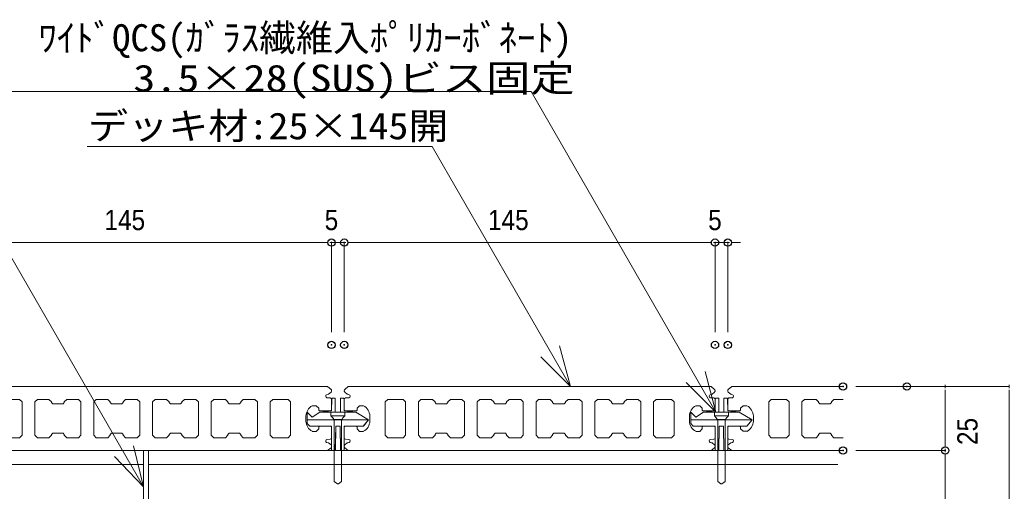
# Model space of a CAD drawing. Units: millimetres, scale not verified. Extents: x -12715 to 12220, y -3398 to 4210.
# Drawn here: x 872 to 1259, y 2819.6 to 3003.8 of the extents above; entities that cross this region are included whole.
import ezdxf
from ezdxf.enums import TextEntityAlignment as Align

# ---------------------------------------------------------------- set-up
doc = ezdxf.new("R2010")
doc.units = ezdxf.units.MM
doc.header["$LTSCALE"] = 5.7
doc.header["$PDMODE"] = 32
doc.header["$PDSIZE"] = 2.85
for name, color, linetype, lineweight in [('0-1_デッキ', 7, 'Continuous', 9), ('0-2_文字', 4, 'Continuous', 9), ('0-3_寸法', 7, 'Continuous', 9), ('0-5_根太', 4, 'Continuous', 9), ('0-7_0', 7, 'Continuous', 9), ('0-9_目地材', 7, 'Continuous', 9), ('0-B_WQCS', 4, 'Continuous', 9)]:
    doc.layers.add(name, color=color, linetype=linetype, lineweight=lineweight)
doc.layers.add('0-8_DEFPOINTS', color=7, linetype='Continuous')
doc.styles.add('Osaka', font='')
doc.styles.add('ＭＳ ゴシック', font='')
doc.styles.get('Osaka').set_extended_font_data('Osaka')
doc.styles.get('ＭＳ ゴシック').set_extended_font_data('MS Gothic')

# ---------------------------------------------------------------- blocks, each defined once
blk = doc.blocks.new('_DOT')
at = {"layer": '0-7_0'}
for p, q in [((-20, 0), (-40, 0)), ((-10, 0), (10, 0))]:
    blk.add_line(p, q, dxfattribs=at)
blk = doc.blocks.new('25×145開\u30002軸')
at = {"layer": '0-1_デッキ'}
for p, q in [((-2900, 440.1), (-2900, 429.4)), ((-2892.4, 413.5), (-2853.1, 382.1)), ((-2828.5, 326), (-2881.5, 321.2)), ((-2846.2, 378.5), (-2824.5, 371.9)), ((-2810, 352.5), (-2810, 346.2)), ((2810, 346.2), (2810, 352.5)), ((2824.5, 371.9), (2846.2, 378.5)), ((2881.5, 321.2), (2828.5, 326)), ((2853.1, 382.1), (2892.4, 413.5)), ((2900, 429.4), (2900, 440.1)), ((-2500, 40), (-2500, -40)), ((2500, -40), (2500, 40)), ((-2900, -429.4), (-2900, -440.1)), ((-2853.1, -382.1), (-2892.4, -413.5)), ((-2881.5, -321.2), (-2828.5, -326)), ((-2824.5, -371.9), (-2846.2, -378.5)), ((-2810, -346.2), (-2810, -352.5)), ((2810, -352.5), (2810, -346.2)), ((2846.2, -378.5), (2824.5, -371.9)), ((2828.5, -326), (2881.5, -321.2)), ((2892.4, -413.5), (2853.1, -382.1)), ((2900, -440.1), (2900, -429.4))]:
    blk.add_line(p, q, dxfattribs=at)
for points in [[(2892.7, 455.7), (2839.5, 500), (-2839.5, 500), (-2892.7, 455.7)], [(-2900, 301), (-2900, 130), (-2890, 120), (-2710, 120)], [(-2710, 120), (-2700, 130), (-2700, 160), (-2660, 200), (-2600, 200)], [(2600, 200), (2660, 200), (2700, 160), (2700, 130), (2710, 120), (2890, 120), (2900, 130), (2900, 301)], [(-2600, -200), (-2660, -200), (-2700, -160), (-2700, -130), (-2710, -120), (-2890, -120), (-2900, -130), (-2900, -301)], [(2900, -301), (2900, -130), (2890, -120), (2710, -120), (2700, -130), (2700, -160), (2660, -200), (2600, -200)], [(-2892.7, -455.7), (-2839.5, -500), (2839.5, -500), (2892.7, -455.7)]]:
    blk.add_lwpolyline(points, dxfattribs=at)
for points in [[(-2260, -259.9), (-2260, 259.9), (-2220, 299.9), (-1980, 300), (-1940, 260), (-1940, -260), (-1980, -300), (-2220, -299.9)], [(-1740, -260), (-1740, 260), (-1700, 300), (-1520, 300), (-1480, 260), (-1480, 250), (-1460, 230), (-1300, 230), (-1280, 250), (-1280, 260), (-1240, 300), (-1060, 300), (-1020, 260), (-1020, -260), (-1060, -300), (-1240, -300), (-1280, -260), (-1280, -250), (-1300, -230), (-1460, -230), (-1480, -250), (-1480, -260), (-1520, -300), (-1700, -300)], [(-780, 300), (-600, 300), (-560, 260), (-560, 250), (-540, 230), (-380, 230), (-360, 250), (-360, 260), (-320, 300), (-140, 300), (-100, 260), (-100, -260), (-140, -300), (-320, -300), (-360, -260), (-360, -250), (-380, -230), (-540, -230), (-560, -250), (-560, -260), (-600, -300), (-780, -300), (-820, -260), (-820, 260)], [(140, -300), (100, -260), (100, 260), (140, 300), (320, 300), (360, 260), (360, 250), (380, 230), (540, 230), (560, 250), (560, 260), (600, 300), (780, 300), (820, 260), (820, -260), (780, -300), (600, -300), (560, -260), (560, -250), (540, -230), (380, -230), (360, -250), (360, -260), (320, -300)], [(1280, -260), (1240, -300), (1060, -300), (1020, -260), (1020, 260), (1060, 300), (1240, 300), (1280, 260), (1280, 250), (1300, 230), (1460, 230), (1480, 250), (1480, 260), (1520, 300), (1700, 300), (1740, 260), (1740, -260), (1700, -300), (1520, -300), (1480, -260), (1480, -250), (1460, -230), (1300, -230), (1280, -250)], [(2260, -259.9), (2220, -299.9), (1980, -300), (1940, -260), (1940, 260), (1980, 300), (2220, 299.9), (2260, 259.9)]]:
    blk.add_lwpolyline(points, close=True, dxfattribs=at)
for centre, radius, start, end in [((-2879.7, 440.1), 20.3, 129.80557, 180), ((-2879.7, 429.4), 20.3, 180, 231.34019), ((-2879.7, 301), 20.3, 95.07961, 180), ((-2840.4, 397.9), 20.3, 231.34019, 253.30076), ((-2830.3, 346.2), 20.3, 275.07961, 0), ((-2830.3, 352.5), 20.3, 0, 73.30076), ((2830.3, 352.5), 20.3, 106.69924, 180), ((2830.3, 346.2), 20.3, 180, 264.92039), ((2840.4, 397.9), 20.3, 286.69924, 308.65981), ((2879.7, 301), 20.3, 0, 84.92039), ((2879.7, 429.4), 20.3, 308.65981, 0), ((2879.7, 440.1), 20.3, 0, 50.19443), ((-2688.3, 33.5), 188.4, 1.96794, 62.04932), ((2688.3, 33.5), 188.4, 117.95068, 178.03206), ((-2688.3, -33.5), 188.4, 297.95068, 358.03206), ((2688.3, -33.5), 188.4, 181.96794, 242.04932), ((-2879.7, -301), 20.3, 180, 264.92039), ((2879.7, -301), 20.3, 275.07961, 0), ((-2879.7, -429.4), 20.3, 128.65981, 180), ((-2879.7, -440.1), 20.3, 180, 230.19443), ((-2840.4, -397.9), 20.3, 106.69924, 128.65981), ((-2830.3, -346.2), 20.3, 0, 84.92039), ((-2830.3, -352.5), 20.3, 286.69924, 0), ((2830.3, -346.2), 20.3, 95.07961, 180), ((2830.3, -352.5), 20.3, 180, 253.30076), ((2840.4, -397.9), 20.3, 51.34019, 73.30076), ((2879.7, -429.4), 20.3, 0, 51.34019), ((2879.7, -440.1), 20.3, 309.80557, 0)]:
    blk.add_arc(centre, radius, start, end, dxfattribs=at)
blk = doc.blocks.new('グループ-55-1')
at = {"layer": '0-1_デッキ'}
for p, q in [((35252.3, -2441.4), (35252.3, -2452.1)), ((35312.8, -2381.4), (35259.7, -2425.7)), ((35260, -2468), (35299.2, -2499.4)), ((37054.6, -2381.4), (35312.8, -2381.4)), ((35252.3, -2580.4), (35252.3, -2751.4)), ((35323.8, -2555.5), (35270.9, -2560.2)), ((35306.1, -2503), (35327.8, -2509.5)), ((35342.3, -2529), (35342.3, -2535.3)), ((35252.3, -2751.4), (35262.3, -2761.4)), ((35262.3, -2761.4), (35442.3, -2761.4)), ((35442.3, -2761.4), (35452.3, -2751.4)), ((35452.3, -2721.4), (35492.3, -2681.4)), ((35452.3, -2751.4), (35452.3, -2721.4)), ((35492.3, -2681.4), (35552.3, -2681.4)), ((35652.3, -2841.4), (35652.3, -2921.4)), ((35262.3, -3001.5), (35252.3, -3011.5)), ((35252.3, -3011.5), (35252.3, -3182.5)), ((35442.3, -3001.5), (35262.3, -3001.5)), ((35452.3, -3011.5), (35442.3, -3001.5)), ((35452.3, -3041.4), (35452.3, -3011.5)), ((35492.3, -3081.4), (35452.3, -3041.4)), ((35552.3, -3081.4), (35492.3, -3081.4)), ((35270.9, -3202.7), (35323.8, -3207.4)), ((35342.3, -3227.6), (35342.3, -3233.9)), ((35252.3, -3310.8), (35252.3, -3321.5)), ((35259.7, -3337.1), (35312.8, -3381.4)), ((35299.2, -3263.5), (35260, -3294.9)), ((35327.8, -3253.4), (35306.1, -3259.9)), ((35312.8, -3381.4), (37054.6, -3381.4))]:
    blk.add_line(p, q, dxfattribs=at)
for centre, radius, start, end in [((35272.7, -2441.4), 20.3, 129.80557, 180), ((35272.7, -2452.1), 20.3, 180, 231.34019), ((35272.7, -2580.4), 20.3, 95.07961, 180), ((35311.9, -2483.5), 20.3, 231.34019, 253.30076), ((35322, -2535.3), 20.3, 275.07961, 0), ((35322, -2529), 20.3, 360, 73.30076), ((35464, -2847.9), 188.4, 1.96794, 62.04932), ((35464, -2915), 188.4, 297.95068, 358.03206), ((35272.7, -3182.5), 20.3, 180, 264.92039), ((35322, -3227.6), 20.3, 360, 84.92039), ((35322, -3233.9), 20.3, 286.69924, 0), ((35272.7, -3310.8), 20.3, 128.65981, 180), ((35272.7, -3321.5), 20.3, 180, 230.19443), ((35311.9, -3279.4), 20.3, 106.69924, 128.65981)]:
    blk.add_arc(centre, radius, start, end, dxfattribs=at)
at = {"layer": '0-9_目地材'}
for p, q in [((35892.3, -2621.5), (35932.3, -2581.5)), ((35892.3, -3141.4), (35892.3, -2621.5)), ((35932.3, -2581.5), (36172.3, -2581.4)), ((36172.3, -2581.4), (36212.3, -2621.4)), ((36212.3, -2621.4), (36212.3, -3141.4)), ((36412.3, -2621.4), (36452.3, -2581.4)), ((36412.3, -3141.4), (36412.3, -2621.4)), ((36452.3, -2581.4), (36632.3, -2581.4)), ((36632.3, -2581.4), (36672.3, -2621.4)), ((36672.3, -2621.4), (36672.3, -2631.4)), ((36872.3, -2621.4), (36912.3, -2581.4)), ((36872.3, -2631.4), (36872.3, -2621.4)), ((36912.3, -2581.4), (37054.6, -2581.4)), ((36672.3, -2631.4), (36692.3, -2651.4)), ((36692.3, -2651.4), (36852.3, -2651.4)), ((36852.3, -2651.4), (36872.3, -2631.4)), ((35932.3, -3181.4), (35892.3, -3141.4)), ((36172.3, -3181.5), (35932.3, -3181.4)), ((36212.3, -3141.4), (36172.3, -3181.5)), ((36452.3, -3181.4), (36412.3, -3141.4)), ((36632.3, -3181.4), (36452.3, -3181.4)), ((36672.3, -3141.4), (36632.3, -3181.4)), ((36692.3, -3111.4), (36672.3, -3131.4)), ((36672.3, -3131.4), (36672.3, -3141.4)), ((36852.3, -3111.4), (36692.3, -3111.4)), ((36872.3, -3131.4), (36852.3, -3111.4)), ((36872.3, -3141.4), (36872.3, -3131.4)), ((36912.3, -3181.4), (36872.3, -3141.4)), ((37054.6, -3181.4), (36912.3, -3181.4))]:
    blk.add_line(p, q, dxfattribs=at)
blk = doc.blocks.new('グループ-273-1')
at = {"layer": '0-5_根太'}
for p, q in [((15772.1, -3381.4), (26112.1, -3381.4)), ((26112.1, -4781.4), (26112.1, -3381.4)), ((15772.1, -3601.4), (26112.1, -3601.4)), ((15772.1, -4717.4), (26112.1, -4717.4)), ((15772.1, -4781.4), (26112.1, -4781.4))]:
    blk.add_line(p, q, dxfattribs=at)
blk = doc.blocks.new('グループ-274-1')
at = {"layer": '0-5_根太'}
for p, q in [((26192.1, -3381.4), (36972.1, -3381.4)), ((26192.1, -4781.4), (26192.1, -3381.4)), ((26192.1, -3601.4), (36972.1, -3601.4)), ((26192.1, -4717.4), (36972.1, -4717.4)), ((26192.1, -4781.4), (36972.1, -4781.4))]:
    blk.add_line(p, q, dxfattribs=at)
blk = doc.blocks.new('グループ-405-1')
at = {"layer": '0-B_WQCS'}
for p, q in [((-96.4, 658.2), (-99.7, 469.1)), ((-40, 670), (-84.4, 670)), ((-40, 670), (-40, 658.4)), ((-40, 658.4), (-40, 469.3)), ((40, 658.4), (40, 670)), ((84.4, 670), (40, 670)), ((40, 469.3), (40, 658.4)), ((99.7, 469.1), (96.4, 658.2)), ((480, 330), (-480, 330)), ((-280, 450), (280, 450)), ((400, 230), (480, 330)), ((-100, 211.1), (-100, -138)), ((-33.7, 210.7), (-39.8, -138.4)), ((39.8, -138.4), (33.7, 210.7)), ((100, -138), (100, 211.1)), ((-88, -150), (-40, -150)), ((-39.8, -138.4), (-40, -150)), ((40, -150), (39.8, -138.4)), ((40, -150), (88, -150))]:
    blk.add_line(p, q, dxfattribs=at)
blk.add_lwpolyline([(-480, 450), (-400, 370), (-280, 450), (-99.7, 470), (-96.4, 658.2), (-84.4, 670), (-40, 670), (-40, 450), (40, 450), (40, 670), (84.4, 670), (96.4, 658.2), (99.7, 470), (280, 450), (480, 330), (397.8, 230), (100, 230), (100, -138), (88, -150), (40, -150), (33.4, 230), (-33.4, 230), (-40, -150), (-88, -150), (-100, -138), (-100, 230), (-440, 230), (-480, 270)], close=True, dxfattribs=at)
for centre, start, end in [((-84.4, 658), 90, 179), ((84.4, 658), 1, 90), ((-88, -138), 180, 270), ((88, -138), 270, 0)]:
    blk.add_arc(centre, 12, start, end, dxfattribs=at)
blk = doc.blocks.new('グループ-406-1')
at = {"layer": '0-B_WQCS'}
for p, q in [((110, 390), (-110, 390)), ((-110, 390), (-79.9, 359.8)), ((56.4, 336.4), (-56.4, 336.4)), ((110, 390), (79.8, 359.8)), ((110, 450), (110, 390)), ((-56.4, 303.3), (-56.4, -634)), ((56.4, 303.3), (56.4, -634)), ((-56.4, -634), (-7.3, -668.4)), ((-7.3, -668.4), (0, -670))]:
    blk.add_line(p, q, dxfattribs=at)
for points in [[(110, 450), (-110, 450), (-110, 390)], [(0, -670), (7.2, -668.4), (56.4, -634)]]:
    blk.add_lwpolyline(points, dxfattribs=at)
for centre, start, end in [((-136.4, 303.3), 0, 45), ((136.4, 303.3), 135, 180)]:
    blk.add_arc(centre, 80, start, end, dxfattribs=at)
blk = doc.blocks.new('グループ-407-1')
at = {"layer": '0-B_WQCS'}
for name in ['グループ-405-1', 'グループ-406-1']:
    blk.add_blockref(name, (0, 0), dxfattribs=at)
blk = doc.blocks.new('WQCS2016断')
at = {"layer": '0-B_WQCS'}
blk.add_blockref('グループ-407-1', (0, 0), dxfattribs=at)

msp = doc.modelspace()

# ---------------------------------------------------------------- linework, layer by layer
at = {"layer": '0-2_文字'}
for p, q in [((1071.945, 2975.694), (867.334, 2975.694)), ((1071.945, 2975.694), (1144.247, 2850.464)), ((1033.228, 2954.204), (898.279, 2954.204)), ((1033.228, 2954.204), (1087.349, 2860.464)), ((848.782, 2945.361), (920.389, 2821.334))]:
    msp.add_line(p, q, dxfattribs=at)
for points in [[(1083.095, 2876.339), (1087.349, 2860.464), (1075.728, 2872.085)], [(1139.993, 2866.339), (1144.247, 2850.464), (1132.625, 2862.085)], [(916.413, 2837.28), (920.389, 2821.334), (908.973, 2833.156)]]:
    msp.add_lwpolyline(points, dxfattribs=at)
at = {"layer": '0-3_寸法'}
for p, q in [((851.398, 2916.707), (991.391, 2916.707)), ((991.391, 2916.707), (988.887, 2916.707)), ((993.894, 2881.707), (993.894, 2916.707)), ((993.894, 2881.707), (993.894, 2916.707)), ((993.894, 2916.707), (998.894, 2916.707)), ((998.894, 2881.707), (998.894, 2916.707)), ((998.894, 2881.707), (998.894, 2916.707)), ((1001.398, 2916.707), (1141.391, 2916.707)), ((1001.398, 2916.707), (1003.902, 2916.707)), ((1141.391, 2916.707), (1138.887, 2916.707)), ((1143.894, 2881.707), (1143.894, 2916.707)), ((1143.894, 2881.707), (1143.894, 2916.707)), ((1143.894, 2916.707), (1148.894, 2916.707)), ((1148.894, 2881.707), (1148.894, 2916.707)), ((1151.398, 2916.707), (1153.902, 2916.707)), ((1198.952, 2860.464), (1233.952, 2860.464)), ((1223.952, 2860.464), (1258.952, 2860.464)), ((1233.952, 2857.96), (1233.952, 2837.968)), ((1258.952, 2857.96), (1258.952, 2672.968)), ((1198.952, 2835.464), (1233.952, 2835.464)), ((1198.952, 2835.464), (1233.952, 2835.464)), ((1233.952, 2802.968), (1233.952, 2832.96))]:
    msp.add_line(p, q, dxfattribs=at)
at = {"layer": '0-8_DEFPOINTS'}
for p in [(993.894, 2916.707), (998.894, 2916.707), (1143.894, 2916.707), (1148.894, 2916.707), (993.894, 2876.707), (998.894, 2876.707), (1143.894, 2876.707), (1148.894, 2876.707), (1193.952, 2860.464), (1218.952, 2860.464), (1193.952, 2835.464), (1233.952, 2835.464)]:
    msp.add_point(p, dxfattribs=at)

# ---------------------------------------------------------------- block references
at = {"layer": '0-1_デッキ', "xscale": 0.025, "yscale": 0.025}
for name, p in [('25×145開\u30002軸', (921.394, 2847.964)), ('25×145開\u30002軸', (1071.394, 2847.964)), ('グループ-55-1', (267.586, 2920))]:
    msp.add_blockref(name, p, dxfattribs=at)
at = {"layer": '0-3_寸法', "xscale": 0.06259308, "yscale": 0.06259308}
for p in [(993.894, 2916.707), (993.894, 2916.707), (1143.894, 2916.707), (1143.894, 2916.707)]:
    msp.add_blockref('_DOT', p, dxfattribs=at)
for p, rotation in [((998.894, 2916.707), 180), ((998.894, 2916.707), 180), ((1148.894, 2916.707), 180), ((1233.952, 2860.464), 90), ((1258.952, 2860.464), 90), ((1233.952, 2835.464), 270), ((1233.952, 2835.464), 90)]:
    msp.add_blockref('_DOT', p, dxfattribs=dict(at, rotation=rotation))
at = {"layer": '0-5_根太', "xscale": 0.025, "yscale": 0.025}
for name in ['グループ-273-1', 'グループ-274-1']:
    msp.add_blockref(name, (267.586, 2920), dxfattribs=at)
at = {"layer": '0-B_WQCS', "xscale": 0.025, "yscale": 0.025}
for p in [(996.394, 2839.214), (1146.394, 2839.214)]:
    msp.add_blockref('WQCS2016断', p, dxfattribs=at)

# ---------------------------------------------------------------- texts
at = {"layer": '0-2_文字', "style": 'ＭＳ ゴシック'}
msp.add_text('ﾜｲﾄﾞQCS(ｶﾞﾗｽ繊維入ﾎﾟﾘｶｰﾎﾞﾈｰﾄ)', height=10.56, dxfattribs=at).set_placement((879.276, 2988.296), align=Align.BOTTOM_LEFT)
for s, height, width, p in [('3.5×28(SUS)ビス固定', 10.56, 1.2, (916.38, 2972.509)), ('デッキ材:25×145開', 10.45, 1.1, (898.694, 2953.936))]:
    msp.add_text(s, height=height, dxfattribs=dict(at, width=width)).set_placement(p, align=Align.BOTTOM_LEFT)
at = {"layer": '0-3_寸法', "style": 'Osaka', "width": 0.9}
for s, p in [('145', (905.106, 2919.207)), ('5', (991.223, 2919.207)), ('145', (1055.106, 2919.207)), ('5', (1141.223, 2919.207))]:
    msp.add_text(s, height=7.918, dxfattribs=at).set_placement(p, align=Align.BOTTOM_LEFT)
msp.add_text('25', height=7.918, rotation=90, dxfattribs=at).set_placement((1248.937, 2837.622), align=Align.BOTTOM_LEFT)

doc.saveas('drawing.dxf')
